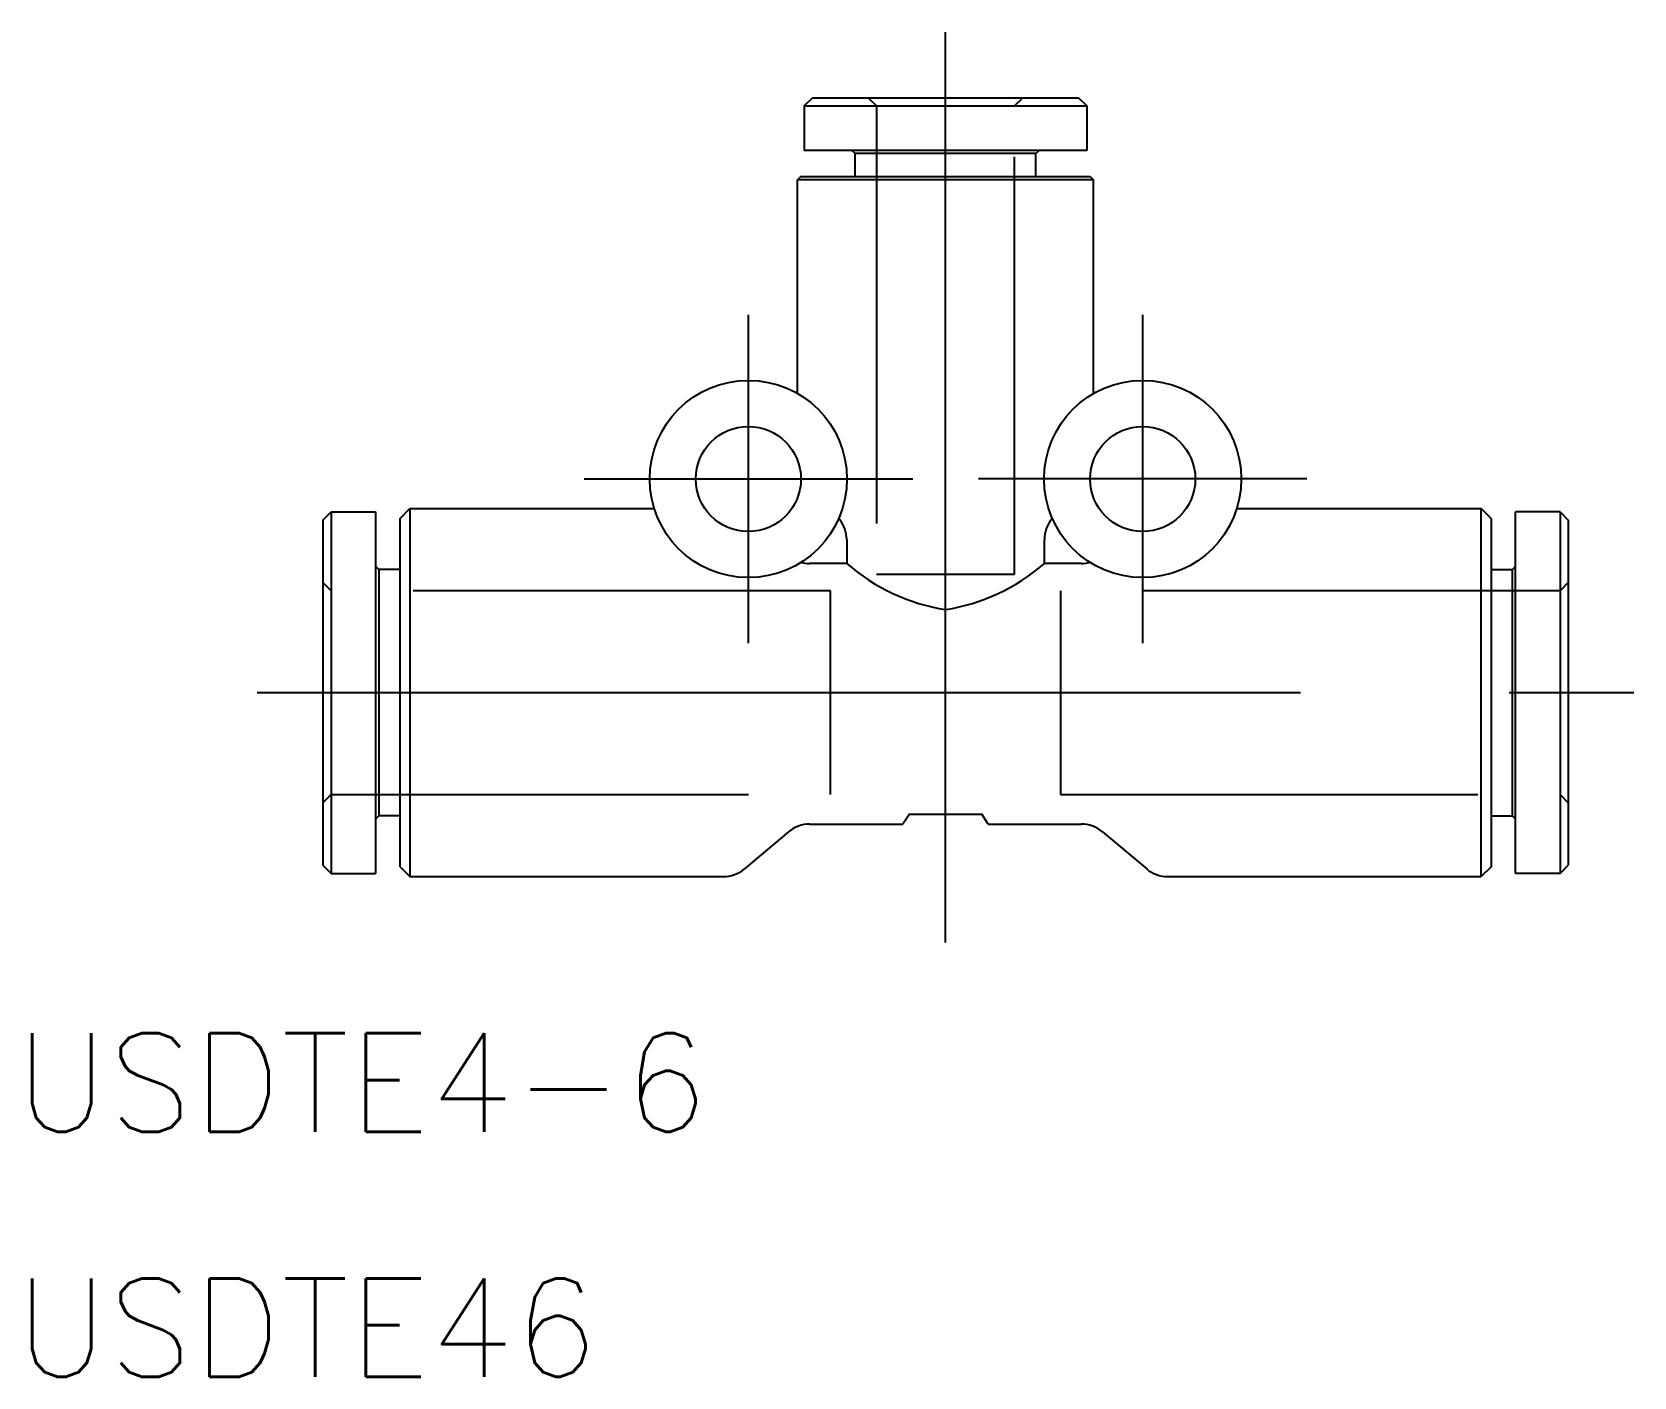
# Model space of a CAD drawing. Extents: x -27.8 to 48.3, y -20.8 to 20.1.
# Drawn here: x -27.8 to 20.95, y -20.82 to 20.1 of the extents above; entities that cross this region are included whole.
import ezdxf

# ---------------------------------------------------------------- set-up
doc = ezdxf.new("R2010")
doc.units = 0
doc.linetypes.add('CENTER', pattern=[50.8, 31.75, -6.35, 6.35, -6.35])
doc.linetypes.add('DASHED', pattern=[19.05, 12.7, -6.35])
doc.layers.get('0').update_dxf_attribs({"linetype": 'CONTINUOUS'})
doc.layers.add('CENTER', color=1, linetype='CENTER')
doc.styles.get("Standard").update_dxf_attribs({"font": 'txt.shx', "height": 3, "bigfont": 'bigfont.shx'})

msp = doc.modelspace()

# ---------------------------------------------------------------- linework, layer by layer
at = {"color": 7, "linetype": 'CONTINUOUS'}
for p, q in [((-4.3, 17.85), (-4.05, 18.1)), ((-4.05, 18.1), (4.05, 18.1)), ((4.05, 18.1), (4.3, 17.85)), ((-4.3, 17.85), (-4.3, 16.5)), ((-4.3, 17.85), (4.3, 17.85)), ((-2.1, 17.85), (2.1, 17.85)), ((4.3, 17.85), (4.3, 16.5)), ((4.3, 16.5), (-4.3, 16.5)), ((-2.75, 16.4), (-2.85, 16.5)), ((2.75, 16.4), (-2.75, 16.4)), ((-2.75, 15.7), (-2.75, 16.4)), ((2.75, 16.4), (2.85, 16.5)), ((2.75, 15.7), (2.75, 16.4)), ((-4.4, 15.7), (-4.5, 15.6)), ((4.5, 15.6), (-4.5, 15.6)), ((-4.5, 9.098), (-4.5, 15.6)), ((-4.4, 15.7), (4.4, 15.7)), ((4.4, 15.7), (4.5, 15.6)), ((4.5, 9.098), (4.5, 15.6)), ((-18.95, 5.25), (-18.7, 5.5)), ((-18.7, 5.5), (-18.7, 0)), ((-18.7, 5.5), (-17.35, 5.5)), ((-17.35, 5.5), (-17.35, -5.5)), ((-16.6, 5.3), (-16.3, 5.6)), ((-16.3, 5.6), (-16.3, -5.6)), ((-16.3, 5.6), (-8.862, 5.6)), ((8.862, 5.6), (16.3, 5.6)), ((16.3, -5.6), (16.3, 5.6)), ((16.6, 5.3), (16.3, 5.6)), ((17.35, -5.5), (17.35, 5.5)), ((18.7, 5.5), (17.35, 5.5)), ((18.7, 5.5), (18.7, -5.5)), ((18.7, 5.5), (18.95, 5.25)), ((-18.95, 5.25), (-18.95, 0)), ((-16.6, -5.3), (-16.6, 5.3)), ((-3.25, 5.302), (-3.225, 5.271)), ((3.225, 5.271), (3.25, 5.302)), ((16.6, 5.3), (16.6, -5.3)), ((18.95, 5.25), (18.95, -5.25)), ((-3.008, 4.657), (-3.008, 3.929)), ((3.008, 3.929), (3.008, 4.657)), ((-3.008, 3.929), (-4.135, 3.929)), ((4.135, 3.929), (3.008, 3.929)), ((-17.25, 3.75), (-17.35, 3.85)), ((-17.25, 3.75), (-17.25, -3.75)), ((-16.6, 3.75), (-17.25, 3.75)), ((16.6, 3.75), (17.25, 3.75)), ((17.25, 3.75), (17.35, 3.85)), ((17.25, -3.75), (17.25, 3.75)), ((18.7, 3.1), (18.7, -3.1)), ((-18.95, 0), (-18.95, -5.25)), ((-18.7, 0), (-18.7, -5.5)), ((-17.25, -3.75), (-17.35, -3.85)), ((-16.6, -3.75), (-17.25, -3.75)), ((-1.1, -3.7), (-1.3, -4)), ((-1.1, -3.7), (1.1, -3.7)), ((1.3, -4), (1.1, -3.7)), ((16.6, -3.75), (17.25, -3.75)), ((17.25, -3.75), (17.35, -3.85)), ((-4.779, -4.235), (-6.121, -5.365)), ((-4.135, -4), (-1.3, -4)), ((1.3, -4), (4.135, -4)), ((4.779, -4.235), (6.121, -5.365)), ((-18.95, -5.25), (-18.7, -5.5)), ((-16.6, -5.3), (-16.3, -5.6)), ((16.6, -5.3), (16.3, -5.6)), ((18.7, -5.5), (18.95, -5.25)), ((-18.7, -5.5), (-17.35, -5.5)), ((-16.3, -5.6), (-6.765, -5.6)), ((6.765, -5.6), (16.3, -5.6)), ((18.7, -5.5), (17.35, -5.5))]:
    msp.add_line(p, q, dxfattribs=at)
at = {"color": 3, "linetype": 'DASHED'}
for p, q in [((-2.35, 18.1), (-2.1, 17.85)), ((2.1, 17.85), (2.35, 18.1)), ((-2.1, 17.85), (-2.1, 3.6)), ((2.1, 3.6), (2.1, 17.85)), ((-2.1, 3.6), (2.1, 3.6)), ((-18.95, 3.35), (-18.7, 3.1)), ((-3.5, 3.1), (-18.7, 3.1)), ((-3.5, -3.1), (-3.5, 3.1)), ((3.5, 3.1), (3.5, -3.1)), ((18.7, 3.1), (3.5, 3.1)), ((18.7, 3.1), (18.95, 3.35)), ((-18.95, -3.35), (-18.7, -3.1)), ((-18.7, -3.1), (-3.5, -3.1)), ((3.5, -3.1), (18.7, -3.1)), ((18.7, -3.1), (18.95, -3.35))]:
    msp.add_line(p, q, dxfattribs=at)
at = {"color": 7, "linetype": 'CONTINUOUS'}
for centre, radius in [((-6, 6.5), 3), ((6, 6.5), 3), ((-6, 6.5), 1.6), ((6, 6.5), 1.6)]:
    msp.add_circle(centre, radius, dxfattribs=at)
for centre, radius, start, end in [((-3.992, 4.655), 0.984, 0.13, 38.7475), ((3.992, 4.655), 0.984, 141.2525, 179.87), ((-4.134, 4.919), 0.99, 254.6265, 269.9466), ((0.912, 8.414), 5.956, 228.8475, 261.1962), ((-0.912, 8.414), 5.956, 278.8038, 311.1525), ((4.134, 4.919), 0.99, 270.0534, 285.3735), ((-4.135, -5), 1, 90, 130.1009), ((4.135, -5), 1, 49.8991, 90), ((-6.765, -4.6), 1, 270, 310.1009), ((6.765, -4.6), 1, 229.8991, 270)]:
    msp.add_arc(centre, radius, start, end, dxfattribs=at)
at = {"layer": 'CENTER', "color": 1, "linetype": 'CENTER'}
for p, q in [((0, -7.6), (0, 20.1)), ((-6, 1.5), (-6, 11.5)), ((6, 1.5), (6, 11.5)), ((-11, 6.5), (-1, 6.5)), ((11, 6.5), (1, 6.5)), ((-20.95, 0), (20.95, 0))]:
    msp.add_line(p, q, dxfattribs=at)

# ---------------------------------------------------------------- texts
at = {"color": 7, "linetype": 'CONTINUOUS'}
for s, p in [('USDTE4-6', (-28.313, -13.364)), ('USDTE46', (-28.313, -20.824))]:
    msp.add_text(s, height=3, dxfattribs=at).set_placement(p)

doc.saveas('drawing.dxf')
